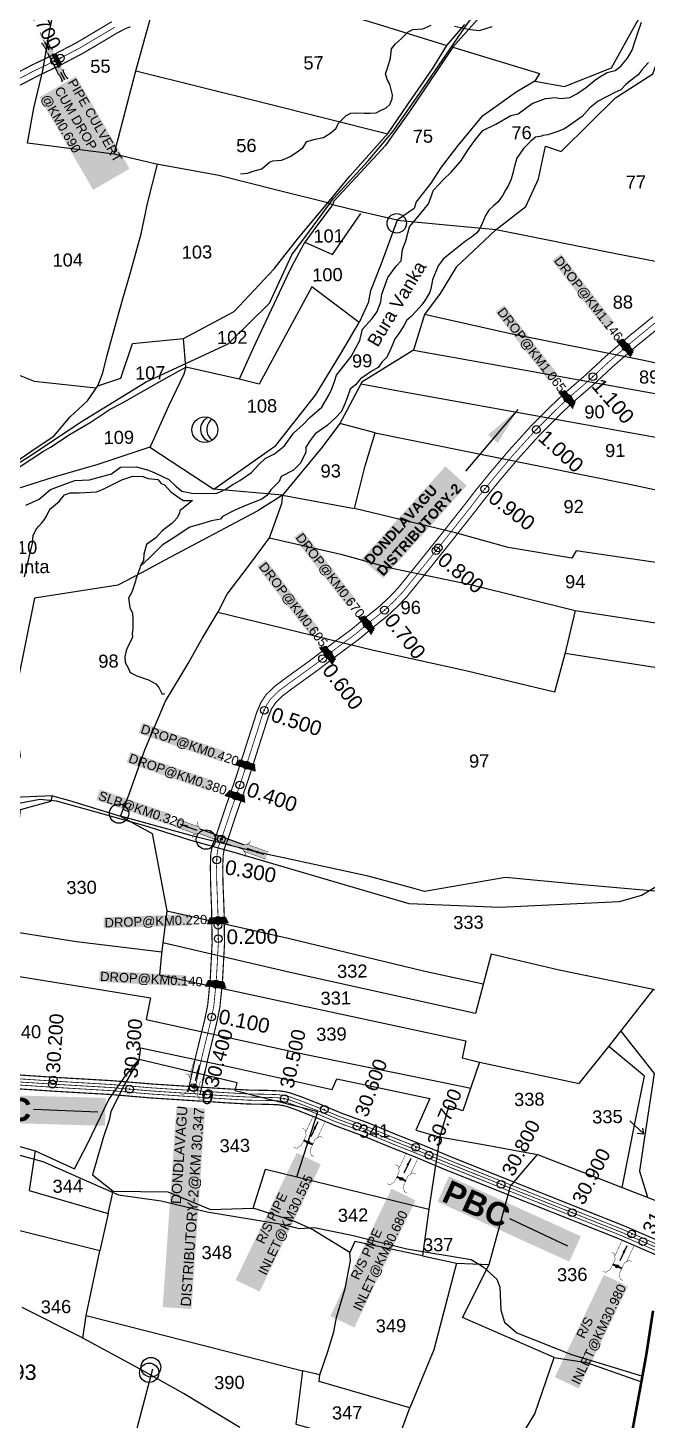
# Model space of a CAD drawing. Header units: millimetres. Extents: x 195514 to 200740, y 1600994 to 1606027.
# Drawn here: x 198798 to 199598, y 1602681 to 1604479 of the extents above; entities that cross this region are included whole.
import ezdxf
from ezdxf.enums import TextEntityAlignment as Align

# ---------------------------------------------------------------- set-up
doc = ezdxf.new("R2010")
doc.units = ezdxf.units.MM
doc.header["$PDMODE"] = 32
doc.header["$PDSIZE"] = 10
doc.linetypes.add('ACAD_ISO02W100', pattern=[15, 12, -3])
doc.linetypes.add('HIDDEN2', pattern=[0.1875, 0.125, -0.0625])
for name, color, linetype in [('BOUNDRY STONES', 240, 'Continuous'), ('CANAL1', 7, 'Continuous'), ('CSMark', 72, 'Continuous'), ('PAPER SIZE', 5, 'Continuous'), ('PLOTS', 7, 'Continuous'), ('PLOTS NO', 7, 'Continuous'), ('RE REMARKS', 7, 'Continuous'), ('ROADS', 1, 'Continuous'), ('STREAMS', 4, 'Continuous'), ('STRUCTURE', 5, 'Continuous'), ('text2', 7, 'Continuous'), ('VILLAGE BOUNDRY', 5, 'Continuous'), ('wells', 7, 'Continuous')]:
    doc.layers.add(name, color=color, linetype=linetype)
doc.styles.get("Standard").update_dxf_attribs({"font": 'arial.ttf'})
doc.dimstyles.get("Standard").update_dxf_attribs({"dimtxt": 0.18, "dimasz": 0.18, "dimexe": 0.18, "dimexo": 0.0625, "dimgap": 0.09, "dimtad": 0, "dimtih": 1, "dimtoh": 1, "dimdec": 4, "dimzin": 0, "dimdsep": 46, "dimtxsty": 'Standard', "dimcen": 0.09, "dimadec": 0, "dimazin": 0, "dimtfac": 1, "dimtdec": 4, "dimtofl": 0, "dimtmove": 0, "dimatfit": 3, "dimfxl": 1, "dimtolj": 1, "dimtzin": 0, "dimarcsym": 0})

# ---------------------------------------------------------------- blocks, each defined once
blk = doc.blocks.new('DROP')
h = blk.add_hatch()
h.set_pattern_fill('ANSI31', color=1, scale=10, angle=45)
h.set_pattern_definition([(90, (-324.4107, -25.7687), (-1.25, 0), [])])
h.paths.add_polyline_path([(-9.9, -4.3), (-13.8, 4.1), (13.8, 4.1), (10.2, -4.3)])
at = {"layer": 'STRUCTURE', "color": 5, "const_width": 0.49}
blk.add_lwpolyline([(-9.9, -4.3), (-13.8, 4.1), (13.8, 4.1), (10.2, -4.3), (-9.9, -4.3)], dxfattribs=at)
at = {"layer": 'STRUCTURE', "color": 5}
blk.add_circle((0, 0), 1.33, dxfattribs=at)
blk = doc.blocks.new('OT')
at = {"layer": 'STRUCTURE', "color": 190}
for points, const_width in [([(769751.4, 1706595.8), (769729.4, 1706595.8)], 0.5), ([(769775.2, 1706601.8), (769775.2, 1706597.8), (769769.2, 1706593.8), (769761.8, 1706593.8), (769754.4, 1706593.8), (769748.4, 1706597.8), (769748.4, 1706601.8)], 0.5), ([(769761.8, 1706593.8), (769761.8, 1706581)], 2.5), ([(769751.4, 1706579), (769729.4, 1706579)], 0.5), ([(769748.4, 1706573), (769748.4, 1706577), (769754.4, 1706581), (769761.8, 1706581), (769761.8, 1706581), (769761.8, 1706581), (769769.2, 1706581), (769775.2, 1706577), (769775.2, 1706573)], 0.5)]:
    blk.add_lwpolyline(points, dxfattribs=dict(at, const_width=const_width))
at = {"layer": 'STRUCTURE', "color": 0}
blk.add_circle((769761.8, 1706587.4), 1.87, dxfattribs=at)
blk.add_leader([(769732.6, 1706587.4), (769753.8, 1706587.4)], dimstyle='Standard', override={"dimasz": 10, "dimgap": 0.09, "dimtad": 0}, dxfattribs=at)
blk = doc.blocks.new('SP')
at = {"layer": 'STRUCTURE'}
h = blk.add_hatch(dxfattribs=at)
h.set_pattern_fill('DASH', color=256, scale=8, style=0)
h.set_pattern_definition([(0, (0, 0), (1, 1), [1, -1])])
edge = h.paths.add_edge_path()
edge.add_spline(control_points=[(769825.7, 1706742.1), (769825.3, 1706741.8), (769823.8, 1706740.8), (769820.9, 1706740.3), (769817, 1706739.7), (769811.4, 1706738.9), (769804, 1706739.7), (769798.4, 1706741), (769795.6, 1706741.6)], knot_values=[0, 0, 0, 0, 1.613557, 5.24513, 8.624976, 13.470124, 22.190216, 30.746377, 30.746377, 30.746377, 30.746377], degree=3, periodic=0)
edge.add_line((769795.6, 1706741.6), (769792.6, 1706739.6))
edge.add_line((769792.6, 1706739.6), (769732.6, 1706739.6))
edge.add_line((769732.6, 1706739.6), (769729.6, 1706741.6))
edge.add_spline(control_points=[(769729.6, 1706741.6), (769726.9, 1706740.9), (769721.3, 1706739.5), (769713.9, 1706738.5), (769708.3, 1706739.1), (769704.4, 1706739.6), (769701.5, 1706740), (769700, 1706741), (769699.5, 1706741.3)], knot_values=[0, 0, 0, 0, 8.556161, 17.276253, 22.121402, 25.501247, 29.13282, 30.746377, 30.746377, 30.746377, 30.746377], degree=3, periodic=0)
edge.add_line((769699.5, 1706741.3), (769699.5, 1706722.1))
edge.add_spline(control_points=[(769699.5, 1706722.1), (769700, 1706722.4), (769701.4, 1706723.4), (769704.3, 1706724), (769708.2, 1706724.5), (769713.8, 1706725.3), (769721.2, 1706724.5), (769726.8, 1706723.3), (769729.6, 1706722.6)], knot_values=[0, 0, 0, 0, 1.613557, 5.24513, 8.624976, 13.470124, 22.190216, 30.746377, 30.746377, 30.746377, 30.746377], degree=3, periodic=0)
edge.add_line((769729.6, 1706722.6), (769732.6, 1706724.6))
edge.add_line((769732.6, 1706724.6), (769792.6, 1706724.6))
edge.add_line((769792.6, 1706724.6), (769795.6, 1706722.6))
edge.add_spline(control_points=[(769795.6, 1706722.6), (769798.4, 1706723.3), (769803.9, 1706724.8), (769811.3, 1706725.8), (769817, 1706725.1), (769820.9, 1706724.7), (769823.8, 1706724.2), (769825.2, 1706723.3), (769825.7, 1706723)], knot_values=[0, 0, 0, 0, 8.556161, 17.276253, 22.121402, 25.501247, 29.13282, 30.746377, 30.746377, 30.746377, 30.746377], degree=3, periodic=0)
edge.add_line((769825.7, 1706723), (769825.7, 1706742.1))
h.paths.add_polyline_path([(769764.2, 1706732.1, -1), (769761.1, 1706732.1, -1)], flags=0)
h.paths.add_polyline_path([(769761.1, 1706732.1, 1), (769764.2, 1706732.1, 1)], flags=16)
at = {"layer": 'STRUCTURE', "const_width": 0.628}
for points in [[(769726.6, 1706747.6), (769726.6, 1706743.6), (769732.6, 1706739.6), (769792.6, 1706739.6), (769798.6, 1706743.6), (769798.6, 1706747.6)], [(769726.6, 1706716.6), (769726.6, 1706720.6), (769732.6, 1706724.6), (769792.6, 1706724.6), (769798.6, 1706720.6), (769798.6, 1706716.6)]]:
    blk.add_lwpolyline(points, dxfattribs=at)
at = {"layer": 'STRUCTURE', "color": 3}
blk.add_lwpolyline([(769732.6, 1706724.6), (769792.6, 1706724.6)], dxfattribs=at)
blk.add_lwpolyline([(769732.6, 1706724.6), (769792.6, 1706724.6)], dxfattribs=at)
at = {"layer": 'STRUCTURE', "color": 0}
blk.add_circle((769762.6, 1706732.1), 1.55, dxfattribs=at)
at = {"layer": 'STRUCTURE'}
for points in [[(769699.5, 1706741.3), (769700.9, 1706740.5), (769704.4, 1706739.6), (769707.8, 1706739.2), (769712.6, 1706738.8), (769721.3, 1706739.7), (769729.6, 1706741.6)], [(769699.5, 1706722.1), (769700.9, 1706723), (769704.4, 1706724), (769707.7, 1706724.5), (769712.5, 1706725), (769721.2, 1706724.4), (769729.6, 1706722.6)], [(769825.7, 1706742.1), (769824.3, 1706741.3), (769820.8, 1706740.3), (769817.5, 1706739.8), (769812.7, 1706739.2), (769804, 1706739.9), (769795.6, 1706741.6)], [(769825.7, 1706723), (769824.3, 1706723.8), (769820.8, 1706724.7), (769817.4, 1706725.1), (769812.6, 1706725.5), (769803.9, 1706724.6), (769795.6, 1706722.6)]]:
    blk.add_spline(points, degree=3, dxfattribs=at)
at = {"layer": 'STRUCTURE', "color": 0}
blk.add_text('STREAM', height=5, dxfattribs=at).set_placement((769684.3, 1706732.1), align=Align.MIDDLE_CENTER)
for points in [[(769727.4, 1706732.1), (769700.8, 1706732.1)], [(769824.4, 1706732.1), (769800.5, 1706732.1)]]:
    blk.add_leader(points, dimstyle='Standard', override={"dimasz": 10, "dimgap": 0.09, "dimtad": 0}, dxfattribs=at)
blk = doc.blocks.new('SLB')
at = {"layer": 'STRUCTURE'}
h = blk.add_hatch(dxfattribs=at)
h.set_pattern_fill('DOTS', color=6, scale=20, angle=320.3722, style=0)
h.set_pattern_definition([(320.372247934, (-159.4327, -72.9564), (1.2786241598, 0.5641323054), [0, -1.25])])
h.paths.add_polyline_path([(769699.5, 1706871.1), (769699.5, 1706861.1), (769729.1, 1706861.1), (769732.1, 1706863.1), (769792.1, 1706863.1), (769795.1, 1706861.1), (769824.7, 1706861.1), (769824.7, 1706871.1), (769795.1, 1706871.1), (769792.1, 1706869.1), (769732.1, 1706869.1), (769729.1, 1706871.1)])
at = {"layer": 'STRUCTURE', "color": 6, "linetype": 'ACAD_ISO02W100', "ltscale": 0.5, "const_width": 0.5}
for points in [[(769699.5, 1706871.1), (769729.1, 1706871.1)], [(769699.5, 1706861.1), (769729.1, 1706861.1)], [(769795.1, 1706871.1), (769824.7, 1706871.1)], [(769795.1, 1706861.1), (769824.7, 1706861.1)]]:
    blk.add_lwpolyline(points, dxfattribs=at)
at = {"layer": 'STRUCTURE', "color": 6, "const_width": 0.628}
for points in [[(769726.1, 1706877.1), (769726.1, 1706873.1), (769732.1, 1706869.1), (769792.1, 1706869.1), (769798.1, 1706873.1), (769798.1, 1706877.1)], [(769726.1, 1706855.1), (769726.1, 1706859.1), (769732.1, 1706863.1), (769792.1, 1706863.1), (769798.1, 1706859.1), (769798.1, 1706855.1)]]:
    blk.add_lwpolyline(points, dxfattribs=at)
at = {"layer": 'STRUCTURE', "color": 6}
blk.add_lwpolyline([(769732.1, 1706863.1), (769792.1, 1706863.1)], dxfattribs=at)
blk.add_lwpolyline([(769732.1, 1706863.1), (769792.1, 1706863.1)], dxfattribs=at)
at = {"layer": 'STRUCTURE', "color": 0}
blk.add_circle((769762.1, 1706866.1), 1.24, dxfattribs=at)
for points in [[(769703.8, 1706866), (769726.7, 1706866)], [(769818.6, 1706865.8), (769795.7, 1706865.8)]]:
    blk.add_leader(points, dimstyle='Standard', override={"dimasz": 10, "dimgap": 0.09, "dimtad": 0}, dxfattribs=at)
blk = doc.blocks.new('PBC')
at = {"layer": 'STRUCTURE', "color": 5, "insert": (13.6, 8.7), "char_height": 30, "width": 181.057, "attachment_point": 1, "rotation": 325.6347, "bg_fill": 1, "box_fill_scale": 1.1, "bg_fill_color": 7, "bg_fill_true_color": 16777215, "bg_fill_transparency": 0}
blk.add_mtext('{\\fArial|b1|i0|c0|p34;\\C256;PBC}', dxfattribs=at)
at = {"layer": 'PAPER SIZE'}
blk.add_leader([(148.6, -102.5), (80.6, -54.7)], dimstyle='Standard', override={"dimasz": 40, "dimgap": 0.09, "dimtad": 0, "dimtfill": 2, "dimtfillclr": 5}, dxfattribs=at)

msp = doc.modelspace()

# ---------------------------------------------------------------- linework, layer by layer
at = {"color": 2}
for p in [(199454.8, 1603960.2), (199388.3, 1603883.4), (199325.2, 1603803.6), (199258.7, 1603726.9), (199178.7, 1603664.2), (199103.5, 1603597.6), (199071.9, 1603501), (199042.1, 1603404.2), (199044, 1603302.5), (199035.4, 1603201.4)]:
    msp.add_point(p, dxfattribs=at)
at = {"color": 3}
for p in [(198831, 1603120, 62), (199029, 1603101.2), (199181, 1603082, 59), (199299, 1603033, 58), (199409.3, 1602985.2), (199578, 1602921, 56), (199592.4, 1602911.3)]:
    msp.add_point(p, dxfattribs=at)
at = {"layer": 'BOUNDRY STONES', "color": 1}
for centre in [(199274.5, 1604226.5), (198915.9, 1603464.2), (199028.1, 1603430.6), (198954.8, 1602741.9)]:
    msp.add_circle(centre, 12.5, dxfattribs=at)
at = {"layer": 'BOUNDRY STONES'}
msp.add_circle((198957, 1602749), 12.7, dxfattribs=at)
at = {"layer": 'CANAL1', "color": 200}
for points, const_width in [([(198749.3, 1604402.6), (198802.9, 1604430.7), (198832.3, 1604444.8), (198860.8, 1604459.7), (198889.6, 1604476.8), (198906.5, 1604486.9)], 1.5), ([(198756.7, 1604388.4), (198810, 1604416.4), (198839.5, 1604430.5), (198868.6, 1604445.8), (198897.8, 1604463), (198914.3, 1604472.9), (198925.5, 1604478.6), (198930.7, 1604480.4)], 1.5), ([(199004.7, 1603104), (199015.6, 1603153.5), (199026.5, 1603197.9), (199030.4, 1603216.8), (199033.6, 1603249.2), (199036.1, 1603296.6), (199035.5, 1603338.8), (199034.2, 1603372), (199033.8, 1603395.4), (199034.4, 1603412.1), (199036.4, 1603423.4), (199041.8, 1603437.4), (199053.2, 1603471.5), (199066.9, 1603511), (199083.1, 1603561.6), (199093.9, 1603595.3), (199098.9, 1603607.3), (199105.7, 1603617.6), (199116.5, 1603628.2), (199129.5, 1603638), (199162.2, 1603661.6), (199191.9, 1603684.3), (199216, 1603702), (199236.1, 1603718.9), (199252.3, 1603731.8), (199264.8, 1603743.5), (199275.8, 1603755.1), (199293.3, 1603776.6), (199333.4, 1603826.6), (199363.6, 1603864.9), (199375.1, 1603879.9), (199394.6, 1603903.9), (199418.4, 1603932.1), (199446.9, 1603963.6), (199473.1, 1603989.9), (199490.3, 1604006.3), (199518.5, 1604030.7), (199543, 1604053.5), (199574, 1604080.4), (199605.4, 1604106)], 1.5), ([(199020.3, 1603100.6), (199031.2, 1603149.9), (199042.1, 1603194.4), (199046.2, 1603214.4), (199049.5, 1603247.9), (199052.1, 1603296.3), (199051.5, 1603339.2), (199050.2, 1603372.5), (199049.8, 1603395.3), (199050.4, 1603410.4), (199051.9, 1603419.1), (199056.9, 1603432), (199068.3, 1603466.3), (199082.1, 1603505.9), (199098.3, 1603556.7), (199108.9, 1603589.8), (199113, 1603599.7), (199118.2, 1603607.3), (199127, 1603616.1), (199139, 1603625.2), (199171.7, 1603648.8), (199201.5, 1603671.5), (199225.9, 1603689.5), (199246.2, 1603706.5), (199262.7, 1603719.6), (199276.1, 1603732.2), (199287.8, 1603744.5), (199305.7, 1603766.6), (199345.9, 1603816.7), (199376.3, 1603855.1), (199387.7, 1603870), (199406.9, 1603893.7), (199430.5, 1603921.5), (199458.5, 1603952.6), (199484.3, 1603978.5), (199501.1, 1603994.5), (199529.2, 1604018.8), (199553.7, 1604041.6), (199584.3, 1604068.2), (199615.4, 1604093.5)], 1.5), ([(198631.3, 1603138.1), (198661.3, 1603136.4), (198748.9, 1603129), (198835.5, 1603123.3), (198906.2, 1603119.2), (198958, 1603114.9), (199018.1, 1603111), (199029.5, 1603110.2)], 1), ([(198630.2, 1603120.2), (198660, 1603118.4), (198747.6, 1603111.1), (198834.3, 1603105.4), (198905, 1603101.3), (198956.7, 1603096.9), (199016.9, 1603093), (199028.4, 1603092.3)], 1), ([(198748.9, 1603129), (198835.5, 1603123.3), (198906.2, 1603119.2), (198958, 1603114.9), (199018.1, 1603111), (199029.5, 1603110.2), (199055, 1603108.6), (199083.1, 1603107), (199107.1, 1603106.6), (199122.3, 1603106), (199129.8, 1603105), (199136.8, 1603103.4), (199151.3, 1603098.3), (199176, 1603088.6), (199202.5, 1603077.4), (199237.7, 1603064.6), (199273.4, 1603049.8), (199305.6, 1603037.1), (199344.4, 1603020.8), (199412.6, 1602993.5), (199444.3, 1602980.9), (199567.7, 1602931.8), (199617.8, 1602910.1)], 1.5), ([(198747.6, 1603111.1), (198834.3, 1603105.4), (198905, 1603101.3), (198956.7, 1603096.9), (199016.9, 1603093), (199028.4, 1603092.3), (199053.9, 1603090.6), (199082.5, 1603089), (199106.6, 1603088.6), (199120.7, 1603088.1), (199126.6, 1603087.2), (199131.8, 1603086.1), (199145, 1603081.4), (199169.3, 1603071.9), (199195.9, 1603060.7), (199231.1, 1603047.8), (199266.6, 1603033.1), (199298.8, 1603020.4), (199337.5, 1603004.1), (199405.9, 1602976.8), (199437.7, 1602964.1), (199560.8, 1602915.2), (199610.4, 1602893.7)], 1.5)]:
    msp.add_lwpolyline(points, dxfattribs=dict(at, const_width=const_width))
at = {"layer": 'CANAL1', "color": 1, "linetype": 'HIDDEN2', "ltscale": 4, "const_width": 1}
for points in [[(198753, 1604395.5), (198806.5, 1604423.6), (198835.9, 1604437.6), (198864.7, 1604452.7), (198893.7, 1604469.9), (198910.4, 1604479.9)], [(199454.8, 1603960.2), (199478.7, 1603984.2), (199495.7, 1604000.4), (199523.8, 1604024.7), (199548.3, 1604047.6), (199579.2, 1604074.3), (199610.4, 1604099.8)], [(199012.5, 1603102.3), (199023.4, 1603151.7), (199034.3, 1603196.1), (199038.3, 1603215.6), (199041.5, 1603248.6), (199044.1, 1603296.4), (199043.5, 1603339), (199042.2, 1603372.2), (199041.8, 1603395.4), (199042.4, 1603411.3), (199044.2, 1603421.3), (199049.3, 1603434.7), (199060.7, 1603468.9), (199074.5, 1603508.5), (199090.7, 1603559.1), (199101.4, 1603592.6), (199105.9, 1603603.5), (199111.9, 1603612.4), (199121.7, 1603622.1), (199134.3, 1603631.6), (199167, 1603655.2), (199196.7, 1603677.9), (199221, 1603695.8), (199241.1, 1603712.7), (199257.5, 1603725.7), (199270.5, 1603737.9), (199281.8, 1603749.8), (199299.5, 1603771.6), (199339.6, 1603821.7), (199370, 1603860), (199381.4, 1603875), (199400.8, 1603898.8), (199424.4, 1603926.8), (199452.7, 1603958.1), (199454.8, 1603960.2)], [(198748.3, 1603120), (198834.9, 1603114.4), (198905.6, 1603110.3), (198957.4, 1603105.9), (199017.5, 1603102), (199029, 1603101.2), (199054.4, 1603099.6), (199082.8, 1603098), (199106.8, 1603097.6), (199121.5, 1603097.1), (199128.2, 1603096.1), (199134.3, 1603094.8), (199148.1, 1603089.8), (199172.7, 1603080.3), (199199.2, 1603069.1), (199234.4, 1603056.2), (199270, 1603041.4), (199302.2, 1603028.7), (199341, 1603012.5), (199409.3, 1602985.2), (199441, 1602972.5), (199564.3, 1602923.5), (199614.1, 1602901.9)]]:
    msp.add_lwpolyline(points, dxfattribs=at)
at = {"layer": 'CANAL1', "color": 5, "const_width": 1}
for points in [[(198631, 1603133.2), (198660.9, 1603131.4), (198748.6, 1603124), (198835.2, 1603118.4), (198905.9, 1603114.2), (198957.7, 1603109.9), (199017.7, 1603106), (199029.2, 1603105.2)], [(199028.7, 1603097.3), (199017.2, 1603098), (198957.1, 1603101.9), (198905.3, 1603106.3), (198834.7, 1603110.4), (198748, 1603116.1), (198660.3, 1603123.4), (198630.9, 1603125.2)], [(198748, 1603116.1), (198834.7, 1603110.4), (198905.3, 1603106.3), (198957.1, 1603101.9), (199017.2, 1603098), (199028.7, 1603097.3), (199054.2, 1603095.6), (199082.6, 1603094), (199106.7, 1603093.6), (199121.2, 1603093.1), (199127.5, 1603092.2), (199133.2, 1603090.9), (199146.7, 1603086.1), (199171.2, 1603076.5), (199197.7, 1603065.3), (199233, 1603052.5), (199268.5, 1603037.7), (199300.7, 1603025), (199339.4, 1603008.8), (199407.8, 1602981.5), (199439.5, 1602968.8), (199562.7, 1602919.8), (199612.5, 1602898.3)], [(198748.6, 1603124), (198835.2, 1603118.4), (198905.9, 1603114.2), (198957.7, 1603109.9), (199017.7, 1603106), (199029.2, 1603105.2), (199054.7, 1603103.6), (199082.9, 1603102), (199107, 1603101.6), (199121.9, 1603101.1), (199128.9, 1603100), (199135.4, 1603098.6), (199149.5, 1603093.6), (199174.2, 1603084), (199200.6, 1603072.8), (199235.9, 1603059.9), (199271.5, 1603045.1), (199303.7, 1603032.4), (199342.5, 1603016.2), (199410.8, 1602988.9), (199442.5, 1602976.2), (199565.8, 1602927.2), (199615.8, 1602905.6)]]:
    msp.add_lwpolyline(points, dxfattribs=at)
at = {"layer": 'PLOTS'}
for points in [[(199409.4, 1604524.6), (199368, 1604477.7), (199347, 1604454), (199313.4, 1604404.1), (199290.1, 1604369.5), (199268.8, 1604339.6), (199260, 1604327.2), (199221.9, 1604286.2), (199193.2, 1604255.2), (199191.4, 1604250.5), (199168.8, 1604219.7), (199155, 1604201.1), (199141.6, 1604175.9), (199136, 1604165.2), (199112.5, 1604114.8), (199089.3, 1604065.2), (199071, 1604025.4), (199002.3, 1604040.9), (198999.3, 1604077.9), (199064.4, 1604112.8), (199116.3, 1604167.8), (199147.7, 1604207.9), (199185.4, 1604252.9), (199214.1, 1604287.6), (199263.4, 1604342.8), (199287.6, 1604378.4), (199320.6, 1604426.1), (199339.4, 1604456.2), (199362.6, 1604483.5)], [(199102.3, 1604528.7), (199251.9, 1604483.5), (199339.4, 1604456.2)], [(199347, 1604454), (199458.8, 1604420.2), (199452.8, 1604410.3), (199428.9, 1604395.9), (199396.7, 1604373.1), (199383.8, 1604364.1), (199353.2, 1604327.1), (199331.8, 1604299), (199318.5, 1604278.5), (199299.7, 1604254.3), (199296.9, 1604245.5), (199275.1, 1604230.5), (199230.2, 1604240.8), (199191.4, 1604250.5), (199185.4, 1604252.9), (199121.6, 1604269.1), (199044.9, 1604288.5), (198962, 1604303.5), (198909.8, 1604316), (198797.6, 1604330.1), (198805.9, 1604375.1), (198817.5, 1604423.8), (198826.7, 1604475.9), (198834.2, 1604516.1)], [(198909.8, 1604316), (198937.8, 1604423.4), (198963, 1604515.4)], [(199452.8, 1604410.3), (199491.2, 1604403.3), (199552, 1604427.4), (199580.4, 1604478.6), (199591.8, 1604498.7)], [(199402.9, 1604218.6), (199441.2, 1604248.3), (199457.4, 1604283.9), (199466.4, 1604326.2), (199486.8, 1604319.5), (199524.4, 1604356.3), (199557.2, 1604388.5), (199605.3, 1604419.6), (199613.6, 1604442.5)], [(198937.8, 1604423.4), (199103.7, 1604382), (199263, 1604342.3)], [(198729.9, 1604051), (198776.2, 1604034.8), (198806.3, 1604022.6), (198885.8, 1604014), (198888.6, 1604016.7), (198894.9, 1604033.4), (198900.5, 1604056.1), (198912.4, 1604098.5), (198920.9, 1604129), (198930.5, 1604163.2), (198944.4, 1604213.1), (198952.8, 1604252.2), (198965.6, 1604302.9)], [(199275.1, 1604230.5), (199347.4, 1604223.8), (199402.9, 1604218.6), (199351.4, 1604170), (199330.6, 1604135.9), (199310.4, 1604108.7), (199296, 1604062.9), (199229.6, 1604021.2), (199209.7, 1603984.1), (199201.1, 1603968.1), (199178.4, 1603937.6), (199126.8, 1603875.3), (199038.2, 1603883.2)], [(199155.8, 1604202.2), (199191.6, 1604186.1), (199228, 1604239.1)], [(199275.1, 1604230.5), (199254.4, 1604174.1), (199240.7, 1604139.2), (199237.4, 1604123.8), (199226.2, 1604098.5)], [(199402.9, 1604218.6), (199559.7, 1604187.2), (199682.3, 1604163.6), (199751.7, 1604150.8), (199771.6, 1604145.7), (199888.1, 1604124.3)], [(198955.7, 1603937.2), (199038.2, 1603883.2), (199118.2, 1603939.5), (199152, 1603982.1), (199169.8, 1604004.4), (199201.7, 1604057.6), (199226.2, 1604098.5), (199164.7, 1604144.6), (199096.9, 1604018.9), (199071, 1604025.4)], [(199745.8, 1604015.6), (199593.5, 1604049.5), (199421.4, 1604083.8), (199310.4, 1604108.7)], [(198888.6, 1604016.7), (198918.4, 1604026.7), (198933.1, 1604071.3), (198999.3, 1604077.9)], [(199296, 1604062.9), (199440.6, 1604036.8), (199665.4, 1603996.2), (199733.2, 1603983.9), (199745.8, 1604015.6), (199790.7, 1604056.3), (199792.9, 1604057)], [(198694.9, 1603854.6), (198732.6, 1603877.7), (198774.3, 1603903.3), (198818.2, 1603932.4), (198827.2, 1603937.3), (198852.8, 1603954.3), (198878.4, 1603969.3), (198904.4, 1603986.5), (198920.4, 1603994.5), (198957.4, 1604015.7), (198977.1, 1604027.1), (199002.3, 1604040.9), (198999.4, 1604031.9), (198979.8, 1603990.5), (198956.9, 1603939.7), (198955.7, 1603937.2), (198906.6, 1603921.1), (198888.4, 1603915.2), (198830.4, 1603898.2), (198748.7, 1603872.5), (198694.9, 1603854.6)], [(198696, 1603866.7), (198725.1, 1603882.1), (198735.7, 1603891.5), (198774.6, 1603913), (198810.2, 1603937.2), (198831.5, 1603951.6), (198852.9, 1603976.5), (198875.2, 1603997.3), (198888.6, 1604016.7)], [(199825.5, 1603911), (199666.4, 1603939.7), (199498.8, 1603969.9), (199276.6, 1604009.9), (199228.2, 1604018.6)], [(199126.8, 1603875.3), (199220, 1603858.2), (199233.7, 1603913.2), (199246.7, 1603956), (199201.1, 1603968.1)], [(199246.7, 1603956), (199395.5, 1603925.9), (199577.3, 1603889.2), (199764.3, 1603849.1), (199841.8, 1603834.2)], [(199126.8, 1603875.3), (199095.2, 1603855.1), (198975.2, 1603791.5), (198944.7, 1603775.3), (198914.5, 1603759.3), (198806.8, 1603742.3), (198793.8, 1603678.4), (198777.8, 1603599.3), (198784.1, 1603568), (198788.1, 1603538.2), (198769.5, 1603484.6), (198746.8, 1603482.2), (198752.7, 1603527.2), (198756.8, 1603576.6), (198766.2, 1603652.6), (198635.9, 1603679.6), (198503.2, 1603675.6), (198490.3, 1603609.4), (198477, 1603574.4), (198434, 1603585.3), (198412.1, 1603590.9)], [(198829.9, 1603487.1), (198852, 1603481), (198917.6, 1603461), (198928.9, 1603489.1), (198949.3, 1603546.3), (198967.2, 1603589.1), (198975.8, 1603609.5), (199005.2, 1603657.9), (199023.1, 1603690.2), (199043.8, 1603724.6), (199055.7, 1603747.6), (199083, 1603783.9), (199110.2, 1603820.1), (199126.3, 1603864.6), (199127.2, 1603875.2)], [(199764.3, 1603849.1), (199743.3, 1603769), (199564.9, 1603794.8), (199506, 1603803.4), (199500.5, 1603794.1), (199418.6, 1603808), (199350.4, 1603826.9), (199220, 1603858.2)], [(199110.2, 1603820.1), (199202.2, 1603799.2), (199264.4, 1603782.1), (199369.9, 1603760.2), (199505, 1603726.6), (199491.7, 1603669.9), (199478.2, 1603620.9), (199363.6, 1603648.4), (199244.7, 1603674.9), (199145.8, 1603699), (199043.3, 1603723.9)], [(199505, 1603726.6), (199654.1, 1603703.6), (199813.4, 1603680.1)], [(199801.5, 1603623), (199608, 1603652.9), (199491.9, 1603670.8)], [(198360.6, 1603545), (198414.7, 1603560), (198454.6, 1603571.8), (198502.1, 1603562.1), (198556.2, 1603551), (198588.7, 1603529.1), (198599.5, 1603521.6), (198636.9, 1603492.6), (198706.2, 1603471), (198731.9, 1603449.9), (198746.8, 1603454.6), (198788.6, 1603469.4), (198828, 1603480.2), (198829.9, 1603487.1), (198769.5, 1603484.6)], [(198971, 1603285.3), (198860.9, 1603298.5), (198734.6, 1603318.5), (198745.9, 1603371.7), (198755.8, 1603369.6), (198776.4, 1603427), (198787.4, 1603457.9), (198788.6, 1603469.4)], [(199761.2, 1603338.5), (199698.7, 1603351), (199656.6, 1603359.7), (199515, 1603372), (199415, 1603381.6), (199310.4, 1603363.4), (199295.3, 1603367.9), (199237.4, 1603383.1), (199128.1, 1603407), (199093.9, 1603414.5), (199013.2, 1603434.7), (198917.6, 1603461), (198958.5, 1603438.2), (198977.6, 1603338.7), (198970.8, 1603283.1), (198968.3, 1603256), (199155.5, 1603215.6), (199363.7, 1603170.7), (199358.9, 1603148.6), (199381.4, 1603143.1), (199510.2, 1603115.5), (199548.6, 1603163.1), (199606.2, 1603236.9), (199713, 1603213.2)], [(198977.6, 1603338.7), (199134.4, 1603303.3), (199309.1, 1603260.9), (199386.2, 1603244.2)], [(199606.2, 1603236.9), (199484.1, 1603262), (199396.3, 1603282.4), (199376.2, 1603206), (199136.7, 1603258.7), (198972.5, 1603297.3)], [(198722.6, 1603264.1), (198886, 1603237.6), (198956.5, 1603226.2), (198950.9, 1603198.1), (199155.5, 1603153.5), (199336.9, 1603116.3), (199370, 1603109.5)], [(199564.1, 1603182.9), (199606.8, 1603128.6), (199592.7, 1603034.4), (199587.9, 1603002.4), (199598.3, 1602968.5)], [(198693.1, 1603060.8), (198807.6, 1603028.7), (198858.4, 1603005.2), (198875.7, 1603038.5), (198902.9, 1603094.8), (198924.1, 1603125.5), (198942, 1603146.4), (198944.2, 1603161.5), (199063.3, 1603136.3), (199191.3, 1603107.8), (199197, 1603121.4), (199317.2, 1603096), (199299.2, 1603055.4), (199329.5, 1603046.8), (199383.8, 1603037), (199456.1, 1603024), (199565.6, 1602981.2), (199630.9, 1602955.7)], [(199565.6, 1602981.2), (199583, 1603068.2), (199594.4, 1603124.9), (199548.6, 1603163.1)], [(199145.5, 1602995.1), (199172.4, 1603079), (199065.8, 1603106.2), (199068.4, 1603116.2), (198942, 1603146.4), (198921.5, 1603112.2), (198905.4, 1603078.8), (198903.1, 1603068.2), (198895.3, 1603045.4), (198881.8, 1602997.7), (198908.5, 1602976.3), (198978.9, 1602975.4), (199034, 1602952.7), (199088.9, 1602954.3)], [(199381.4, 1603143.1), (199370.7, 1603111.8), (199360, 1603080.4), (199341.6, 1603086.7), (199330.2, 1603046.6), (199315.8, 1602953), (199307.8, 1602892.8), (199351.6, 1602883.4), (199393.7, 1602881.7), (199421.2, 1602983), (199456.1, 1603024)], [(198807.6, 1603028.7), (198799.8, 1602977.5), (198902, 1602947.7), (198908.5, 1602976.3)], [(198902, 1602947.7), (198891.2, 1602899.5), (198820.6, 1602917.1), (198749.6, 1602934.7), (198615, 1602968), (198555.2, 1602985.5), (198482.2, 1602998.7), (198448.4, 1603004)], [(199307.8, 1602892.8), (199220.6, 1602911.5), (199214.1, 1602897.2), (199164, 1602927.8), (199141.7, 1602937.6), (199088.9, 1602954.3), (199104.9, 1603005), (199145.5, 1602995.1), (199315.8, 1602953)], [(198869.3, 1602786.3), (198873.3, 1602815.8), (198891.2, 1602899.5)], [(199175, 1602739.4), (199185.5, 1602769.3), (199193.1, 1602794.9), (199196.9, 1602813.3), (199208.1, 1602850.8), (199214.6, 1602886.5), (199214.1, 1602897.2)], [(199351.6, 1602883.4), (199335.2, 1602821.2), (199322.2, 1602771.6), (199291.3, 1602696.8)], [(199339.8, 1602539.5), (199379.8, 1602576), (199407, 1602614.1), (199452.7, 1602689), (199477.8, 1602761.7), (199359.4, 1602813.1), (199393.7, 1602881.7)], [(199072, 1602671.4), (198999.2, 1602715.1), (198943.2, 1602746.6), (198865.1, 1602788.6), (198790.8, 1602826.1)], [(198873.3, 1602815.8), (199024.1, 1602777.5), (199152.8, 1602744.4), (199144.2, 1602675.5), (199183, 1602664.7), (199268.9, 1602644.4), (199276.2, 1602655.6), (199291.3, 1602696.8), (199174.3, 1602730.6), (199175, 1602739.4), (199152.8, 1602744.4)], [(199477.8, 1602761.7), (199519.4, 1602755), (199590.4, 1602730.2)], [(198932.7, 1602645.6), (198959.5, 1602747)]]:
    msp.add_lwpolyline(points, dxfattribs=at)
at = {"layer": 'PLOTS NO', "color": 0}
for points in [[(199593.6, 1603050.7), (199575.4, 1603067.2)], [(199585, 1603051.3), (199593.6, 1603050.7), (199592.3, 1603057.8)]]:
    msp.add_lwpolyline(points, dxfattribs=at)
at = {"layer": 'ROADS', "color": 1}
for points in [[(198695.6, 1603861.7), (198736.5, 1603886), (198802.3, 1603927), (198866.1, 1603969.9), (198951, 1604021.9), (199015, 1604051.5), (199056.7, 1604070.8), (199110.4, 1604123.6), (199139.1, 1604185.7), (199161.7, 1604216.4), (199192.8, 1604258.5), (199237.4, 1604307.2), (199270.1, 1604345.5), (199300.7, 1604389.9), (199337.7, 1604443.7), (199368, 1604487.7), (199414.3, 1604536.5), (199464, 1604597.4), (199501.8, 1604643.9), (199527.2, 1604673.4), (199573.2, 1604724.6), (199608.6, 1604767.7)], [(199764, 1603366.3), (199655.9, 1603373.7), (199610.2, 1603369.9), (199590.4, 1603358.4), (199561.8, 1603350.3), (199407.6, 1603342.8), (199290.4, 1603347.5), (199064.5, 1603413.8), (199007.5, 1603429.6), (198952.1, 1603447.4), (198886.5, 1603465.8), (198835.2, 1603480.2), (198813.7, 1603482.4), (198775.4, 1603475), (198715, 1603473.2), (198685.5, 1603480.7), (198643.6, 1603493.4), (198617.1, 1603512.9), (198587.1, 1603535), (198557.1, 1603553), (198517.7, 1603562.3), (198452.5, 1603576.1), (198390.3, 1603571.4)], [(198612.4, 1603059.3), (198783.1, 1603024.1), (198817.7, 1603014.6), (198895.5, 1602980.5), (198915.1, 1602971.9), (198970.4, 1602963.8), (199029.5, 1602949.8), (199125.8, 1602933.8), (199149, 1602928.1), (199167.7, 1602929.6), (199216.4, 1602919.6), (199287.6, 1602901.9), (199370.8, 1602888.3), (199386.2, 1602878.5), (199403.8, 1602862.9), (199407.5, 1602852.4), (199408.8, 1602822.7), (199413.8, 1602807.4), (199429.5, 1602793.4), (199500.2, 1602765.5), (199580.7, 1602741.1), (199591.7, 1602737.7)]]:
    msp.add_lwpolyline(points, dxfattribs=at)
at = {"layer": 'STREAMS', "color": 4}
for points in [[(198795.5, 1603862.6), (198812.6, 1603870.3), (198827.3, 1603882.6), (198849.4, 1603890.9), (198858.6, 1603894.5), (198877.8, 1603895.4), (198906, 1603903.1), (198917.9, 1603911.5), (198938.5, 1603911.9), (198954.1, 1603907.9), (198962.3, 1603904.2), (198980.2, 1603895.8), (198989.1, 1603886.9), (198997.1, 1603880.6), (199009.9, 1603878), (199025.7, 1603877.5), (199042, 1603877.8), (199052.9, 1603882.7), (199062.9, 1603889.1), (199072.1, 1603894.3), (199086.9, 1603904.5), (199096, 1603914.8), (199104.6, 1603922.8), (199116.6, 1603928.6), (199129.5, 1603939.1), (199141, 1603955.4), (199153.5, 1603966.6), (199162.6, 1603976.3), (199177.6, 1603989), (199186.9, 1604004.6), (199190.7, 1604012.8), (199194.5, 1604023.6), (199196.6, 1604030.4), (199215.7, 1604054.6), (199226.8, 1604075.1), (199230.5, 1604090), (199242.7, 1604103.8), (199248.7, 1604111.8), (199254.1, 1604125.1), (199255.3, 1604135), (199263.1, 1604156.4), (199273.9, 1604171), (199280.2, 1604178.1), (199281.9, 1604192.8), (199286.2, 1604204.1), (199291, 1604222.1), (199304.5, 1604237.8), (199315.5, 1604251.5), (199322, 1604269.3), (199334.7, 1604283.1), (199344.7, 1604292.5), (199357.4, 1604307), (199367, 1604322.1), (199376.1, 1604334.7), (199385.7, 1604346.4), (199402.5, 1604354.6), (199421.7, 1604365.6), (199431.2, 1604367.8), (199449.2, 1604381.3), (199466.5, 1604387.6), (199479.1, 1604388.9), (199486.5, 1604387.9), (199497.9, 1604389), (199506.9, 1604393.7), (199519.6, 1604402.5), (199530, 1604411), (199537.9, 1604416.8), (199546.4, 1604421.2), (199556.6, 1604423.7), (199563.7, 1604429.5), (199572.6, 1604439.7), (199578.4, 1604450.3), (199581.9, 1604460.9), (199585.7, 1604472.7), (199590.4, 1604486.2)], [(199072.7, 1604290.3), (199081.9, 1604291.1), (199090.4, 1604294.5), (199100.1, 1604297.1), (199110, 1604305.4), (199114.6, 1604307.2), (199125.6, 1604308.1), (199131.1, 1604310.2), (199137, 1604312.7), (199141.6, 1604316), (199153.1, 1604324.2), (199158.3, 1604332), (199169.3, 1604335.3), (199180, 1604337.5), (199189.6, 1604343.6), (199196.2, 1604349.6), (199199.3, 1604355.9), (199209.4, 1604365.9), (199215.4, 1604368.8), (199221.9, 1604369.2), (199233, 1604369), (199240.1, 1604368.6), (199248.1, 1604369.1), (199252.8, 1604371.9), (199261, 1604375.8), (199265.6, 1604380), (199268.4, 1604387.4), (199269.2, 1604392.5), (199265.4, 1604406.3), (199262.6, 1604411.6), (199260.1, 1604419.7), (199262.7, 1604427), (199265.1, 1604435.5), (199266.5, 1604440.3), (199267.6, 1604451.9), (199273.1, 1604458.3), (199280.7, 1604465.1), (199289.4, 1604474), (199295.5, 1604477), (199308, 1604477.9), (199319, 1604482.4)], [(199348.9, 1604481.1), (199360.8, 1604478.6), (199369.8, 1604477), (199381.3, 1604475.7), (199397.7, 1604480.9)], [(199599.8, 1604434.1), (199591.4, 1604425.3), (199586.4, 1604418.3), (199575.3, 1604410.1), (199570.1, 1604405.3), (199563.8, 1604398.8), (199556.1, 1604395.6), (199534.6, 1604384.3), (199523.8, 1604375.7), (199514.1, 1604364.3), (199498, 1604353.2), (199491, 1604348.7), (199481.2, 1604344.5), (199469.5, 1604340.8), (199463.3, 1604339.8), (199461.9, 1604338.9), (199453.7, 1604337.6), (199447.4, 1604332.1), (199438.3, 1604323), (199429.5, 1604310.5), (199427.2, 1604302), (199424.3, 1604291.4), (199422.3, 1604283.5), (199418.9, 1604276), (199415.1, 1604269.2), (199411.3, 1604263.1), (199405.3, 1604254.2), (199399, 1604248.8), (199393.3, 1604243.6), (199389.1, 1604236.7), (199384.9, 1604226.2), (199380.8, 1604218.3), (199377.3, 1604213.6), (199371.2, 1604208.7), (199363.4, 1604203.5), (199343.9, 1604188.1), (199334.4, 1604180.1), (199328, 1604171.6), (199320.7, 1604153.7), (199318.7, 1604141.7), (199316.6, 1604136.6), (199311.7, 1604128), (199307, 1604121.2), (199299.7, 1604113.1), (199293.3, 1604106.2), (199287.6, 1604101.4), (199283.5, 1604094.1), (199277.3, 1604084.4), (199272.2, 1604077.2), (199268.5, 1604068.8), (199264.3, 1604058.9), (199261.3, 1604053.2), (199255.7, 1604047.7), (199250.6, 1604040.5), (199243.6, 1604036.4), (199235.7, 1604031.3), (199227.8, 1604025.6), (199221.2, 1604018), (199214.3, 1604012.4), (199210.5, 1604001.3), (199207.6, 1603993.4), (199203, 1603983.6), (199195.4, 1603975.3), (199184.8, 1603965.6), (199169.2, 1603954.8), (199162.8, 1603946.1), (199157.1, 1603937.3), (199157, 1603931), (199150.4, 1603916.7), (199141.2, 1603907.8), (199125.4, 1603899.5), (199122.6, 1603893.1), (199111.9, 1603882.4), (199106.7, 1603875.1), (199100.2, 1603870.2), (199080.3, 1603862.4), (199064.6, 1603855.6), (199049.7, 1603848), (199047, 1603844.5), (199035.2, 1603842.3), (199021, 1603838), (199007.3, 1603833.9), (198985.9, 1603819.7), (198971.5, 1603810.8), (198955.6, 1603794.7), (198943.4, 1603783.5)], [(198793.8, 1603769.9), (198804, 1603813.5), (198805, 1603823.2), (198807, 1603828.2), (198809.4, 1603832), (198812.3, 1603835.3), (198815.8, 1603839.3), (198819.5, 1603843.8), (198822.3, 1603848.3), (198826.6, 1603857.2), (198838.7, 1603867.2), (198845.6, 1603875.8), (198852.7, 1603878.3), (198864.5, 1603878.6), (198886.6, 1603879.6), (198894.6, 1603882.9), (198919.3, 1603895.1), (198933.5, 1603899.8), (198946.7, 1603899.7), (198953.4, 1603897.1), (198965.9, 1603895.5), (198970.4, 1603890.3), (198974.4, 1603888.6), (198982.7, 1603879.5), (198994.8, 1603870.9), (198999.2, 1603868.7), (199010.9, 1603868.4), (198994.6, 1603855.2), (198994.1, 1603852.8), (198990.9, 1603846.1), (198987, 1603841.9), (198984, 1603838.8), (198977.3, 1603833.6), (198971.7, 1603829.4), (198967.6, 1603825), (198963.2, 1603820.5), (198951.4, 1603811.5), (198948, 1603799.1), (198947.6, 1603791), (198943.8, 1603784.6), (198942.6, 1603781), (198937.7, 1603767.1), (198937.2, 1603764.3), (198932.5, 1603750.2), (198928.3, 1603742.2), (198929.7, 1603730.2), (198933.3, 1603723.1), (198933.5, 1603714.8), (198933.8, 1603703.7), (198932.9, 1603696.5), (198933.4, 1603691.5), (198928.8, 1603683.5), (198925, 1603674.9), (198923.4, 1603666.4), (198923.9, 1603659.2), (198927.3, 1603653.4), (198929.8, 1603647.2), (198932.1, 1603645.5), (198938.9, 1603642.2), (198954.1, 1603637), (198963.4, 1603631.8), (198967.4, 1603627.2), (198971.4, 1603618.3), (198975, 1603619.2)]]:
    msp.add_lwpolyline(points, dxfattribs=at)
at = {"layer": 'text2', "color": 3}
for p in [(198832.9, 1604436.2), (199570.5, 1604066.8), (199495.5, 1604000.3), (199454.8, 1603960.2), (199328.1, 1603807.3), (199236.4, 1603708.8), (199186.2, 1603669.9, 1), (199080.4, 1603526.6), (199067, 1603486.8, 1), (199048, 1603431.2, 1), (199043.7, 1603326, 1), (199043.8, 1603320, 1), (199041.1, 1603243.8, 1), (199012, 1603110, 102)]:
    msp.add_point(p, dxfattribs=at)
at = {"layer": 'text2', "color": 2, "linetype": 'Continuous'}
for p in [(198840.2, 1604439.9), (199527.8, 1604028.5)]:
    msp.add_point(p, dxfattribs=at)
at = {"layer": 'text2', "color": 5, "linetype": 'Continuous'}
for p in [(198829.8, 1603114.7), (198929.4, 1603108.2), (199129.3, 1603095.9), (199223.1, 1603060.3), (199316.2, 1603022.9), (199501, 1602948.7)]:
    msp.add_point(p, dxfattribs=at)
at = {"layer": 'VILLAGE BOUNDRY', "const_width": 3.38}
msp.add_lwpolyline([(199605.5, 1602822), (199596.9, 1602766), (199588.9, 1602721.9), (199579.2, 1602669.3)], dxfattribs=at)
at = {"layer": 'wells', "color": 0}
msp.add_circle((199026.7, 1603960), 16.6, dxfattribs=at)
for centre, start, end in [((199037.6, 1603960.5), 112.2115, 253.6348), ((199045.7, 1603960.4), 126.1354, 236.399)]:
    msp.add_arc(centre, 16.6, start, end, dxfattribs=at)

# ---------------------------------------------------------------- block references
at = {"xscale": 0.6999999999999997, "yscale": 0.6999999999999997, "zscale": 0.6999999999999997, "rotation": 117.9223248624015}
msp.add_blockref('DROP', (198835.9, 1604437.6), dxfattribs=at)
for p, rotation in [((199570.5, 1604066.8), 131.733202914055), ((199495.5, 1604000.3), 131.733202914055), ((199236.4, 1603708.8), 127.2300788823649), ((199186.2, 1603669.9, 1), 127.2300788823649), ((199080.3, 1603526.7), 162.3605438320345), ((199066.9, 1603486.8, 1), 160.7318632376108), ((199043.6, 1603326, 1), 182.7152315450711), ((199041, 1603243.8, 1), 174.7727338576395)]:
    msp.add_blockref('DROP', p, dxfattribs=dict(rotation=rotation))
at = {"layer": 'PAPER SIZE'}
for p, rotation in [((198707.9, 1603084.4), 32.73697055119501), ((199331.6, 1602980.7), 9.922960851066112)]:
    msp.add_blockref('PBC', p, dxfattribs=dict(at, rotation=rotation))
at = {"layer": 'STRUCTURE', "color": 0, "xscale": 0.448, "yscale": 0.448, "zscale": 0.448, "rotation": 297.8304472066739}
msp.add_blockref('SP', (-638339.5, 1552435.6), dxfattribs=at)
at = {"layer": 'STRUCTURE', "color": 0}
for name, p, rotation in [('SLB', (1502490.3, 2947664.7, 1), 160.1570656507523), ('OT', (-1250848.3, 2787542.8), 255.0315684086459), ('OT', (-1026976.8, 3017805.1, 7), 245.1924491724226), ('OT', (-1026856.6, 3017758, 6), 245.1924491724226), ('OT', (-1026577.7, 3017645, 6), 245.1924491724226)]:
    msp.add_blockref(name, p, dxfattribs=dict(at, rotation=rotation))

# ---------------------------------------------------------------- texts
at = {"layer": 'CSMark', "color": 1}
for s, height, rotation, p in [('0.700', 18, 297.7109, (198805, 1604508.8)), ('1.100', 19, 310.8236, (199532.2, 1604022.1)), ('1.000', 19, 317.887, (199462.1, 1603954.5)), ('0.900', 19, 322.5515, (199396.8, 1603876.2)), ('0.800', 19, 321.2647, (199331.5, 1603795.9)), ('0.700', 19, 308.4209, (199264.7, 1603719.4)), ('0.600', 19, 307.3908, (199184.8, 1603654.6)), ('0.500', 19, 342.2887, (199113.5, 1603593)), ('0.400', 19, 340.8046, (199082.2, 1603496.5)), ('0.300', 19, 349.9528, (199053.1, 1603395.5)), ('0.200', 19, 0.8292, (199054.8, 1603304.9)), ('0.100', 19, 348.3661, (199045, 1603202.7)), ('30.200', 18, 86.2467, (198830.5, 1603129.1)), ('30.300', 18, 85.1747, (198930.7, 1603122.6)), ('30.400', 18, 74.6508, (199034.3, 1603111.3)), ('30.500', 18, 77.6775, (199132.1, 1603110)), ('30.600', 18, 69.9338, (199228, 1603073.9)), ('0', 19, 347.5752, (199023.3, 1603099.9)), ('30.700', 18, 67.2341, (199321.2, 1603036.4)), ('30.800', 18, 62.5159, (199417.1, 1602998.2)), ('30.900', 18, 62.5159, (199507.9, 1602961.5)), ('31.000', 18, 62.5159, (199598.7, 1602923.2))]:
    msp.add_text(s, height=height, rotation=rotation, dxfattribs=at).set_placement(p, align=Align.MIDDLE_LEFT)
at = {"layer": 'PLOTS NO'}
for s, height, rotation, p in [('55', 16.88, 1.0467, (198878.9, 1604420.7)), ('57', 16.88, 1.0467, (199154.1, 1604425.2)), ('75', 16.88, 1.0467, (199295.3, 1604330.3)), ('76', 16.88, 1.0467, (199422.7, 1604334.8)), ('56', 16.88, 1.0467, (199067.4, 1604318.3)), ('77', 16.88, 1.0467, (199570.5, 1604271.2)), ('101', 16.88, 1.0467, (199167, 1604201.5)), ('103', 16.88, 1.0467, (198997, 1604180.6)), ('104', 16.88, 1.0467, (198830.1, 1604170.4)), ('100', 16.88, 1.0467, (199165.5, 1604151.3)), ('Bura Vanka', 16.88, 59.0038, (199249.9, 1604065.4)), ('88', 16.88, 1.0467, (199553.5, 1604116.1)), ('102', 16.88, 1.0467, (199042.5, 1604070.4)), ('99', 16.88, 1.0467, (199216.9, 1604040.2)), ('107', 16.88, 1.0467, (198936.7, 1604024.6)), ('89', 16.88, 1.0467, (199587.5, 1604019.4)), ('108', 16.88, 1.0467, (199080.9, 1603981.9)), ('90', 16.88, 1.0467, (199516.9, 1603974.3)), ('109', 16.88, 1.0467, (198896.1, 1603941.2)), ('91', 16.88, 1.0467, (199543.7, 1603924.5)), ('93', 16.88, 1.0467, (199176.3, 1603898)), ('92', 16.88, 1.0467, (199490, 1603852)), ('110', 16.88, 1.0467, (198771.1, 1603799)), ('Savata Kunta', 16.883, 1.0467, (198684.7, 1603772.3)), ('94', 16.88, 1.0467, (199492.1, 1603755.1)), ('96', 16.88, 1.0467, (199279.6, 1603721.6)), ('98', 16.88, 1.0467, (198889.3, 1603652.4)), ('97', 16.88, 1.0467, (199368, 1603523.4)), ('330', 16.88, 1.0467, (198848, 1603360)), ('333', 16.88, 1.0467, (199347.6, 1603314.8)), ('332', 16.88, 1.0467, (199197.6, 1603251.8)), ('331', 16.88, 1.0467, (199176.3, 1603217)), ('340', 16.88, 1.0467, (198776.2, 1603173.3)), ('339', 16.88, 1.0467, (199170.7, 1603170.5)), ('338', 16.88, 1.0467, (199426.2, 1603086.3)), ('335', 16.88, 1.0467, (199527.1, 1603063.8)), ('341', 16.88, 1.0467, (199225.8, 1603045.4)), ('343', 16.88, 1.0467, (199045.9, 1603026.5)), ('344', 16.88, 1.0467, (198830.2, 1602974.2)), ('342', 16.88, 1.0467, (199198.6, 1602936.7)), ('348', 16.88, 1.0467, (199022.6, 1602888.6)), ('337', 16.88, 1.0467, (199308.6, 1602898.5)), ('336', 16.88, 1.0467, (199481.6, 1602859.9)), ('346', 16.88, 1.0467, (198814.9, 1602818.4)), ('349', 16.88, 1.0467, (199247.5, 1602793.8)), ('393', 19.9, 359.794, (198763, 1602732.8)), ('390', 16.88, 1.0467, (199038.9, 1602720.5)), ('347', 16.88, 1.0467, (199191, 1602681.5))]:
    msp.add_text(s, height=height, rotation=rotation, dxfattribs=at).set_placement(p)
at = {"layer": 'STRUCTURE', "color": 5, "attachment_point": 1, "bg_fill": 1, "box_fill_scale": 1.1, "bg_fill_color": 7, "bg_fill_true_color": 16777215, "bg_fill_transparency": 0}
for s, insert, char_height, width, rotation in [('PIPE CULVERT CUM DROP @KM0.690', (198859.7, 1604414.8), 12, 135.659, 300.174), ('DROP@KM1.146', (199486.5, 1604185.4), 12, 109.889, 307.7825), ('DROP@KM1.065', (199413.1, 1604119.1), 12, 109.889, 307.7825), ('{\\fArial|b1|i0|c0|p34;\\C1;DONDLAVAGU DISTRIBUTORY-2}', (199231.4, 1603793.1), 13, 158.306, 48.0247), ('DROP@KM0.670', (199152.9, 1603827.8), 12, 109.889, 307.7825), ('DROP@KM0.605', (199105.3, 1603790.2), 12, 109.889, 307.7825), ('DROP@KM0.420', (198946.7, 1603579.9), 12, 109.998, 341.0422), ('DROP@KM0.380', (198931.1, 1603542.1), 12, 109.889, 341.0422), ('SLB@KM0.320', (198892, 1603493.7), 12, 96.041, 341.0422), ('DROP@KM0.220', (198897.1, 1603329.1), 12, 109.889, 1.8964), ('DROP@KM0.140', (198891.9, 1603260), 12, 109.889, 356.9077), ('\\pi132.63955;{\\C1;DONDLAVAGU \\P\\pi1.53109;DISTRIBUTORY-2@KM 30.347}', (198973.7, 1602827.9), 13, 256.929, 86.0888), ('\\pi55.64754;R/S PIPE \\P\\pi20.58479;INLET@KM30.555', (199068.1, 1602862.2, 7), 12, 179.882, 64.3486), ('\\pi55.64754;R/S PIPE \\P\\pi20.65027;INLET@KM30.680', (199190.4, 1602815.8, 7), 12, 179.882, 64.3486), ('\\pi59.15232;R/S \\P\\pi2.73759;INLET@KM30.980', (199480.2, 1602736.9, 7), 12, 144.056, 64.3486)]:
    msp.add_mtext(s, dxfattribs=dict(at, insert=insert, char_height=char_height, width=width, rotation=rotation))

# ---------------------------------------------------------------- leaders
at = {"layer": 'RE REMARKS', "color": 1}
msp.add_leader([(199431, 1603986.1), (199363.5, 1603906.4)], dimstyle='Standard', override={"dimasz": 50}, dxfattribs=at)

doc.saveas('drawing.dxf')
